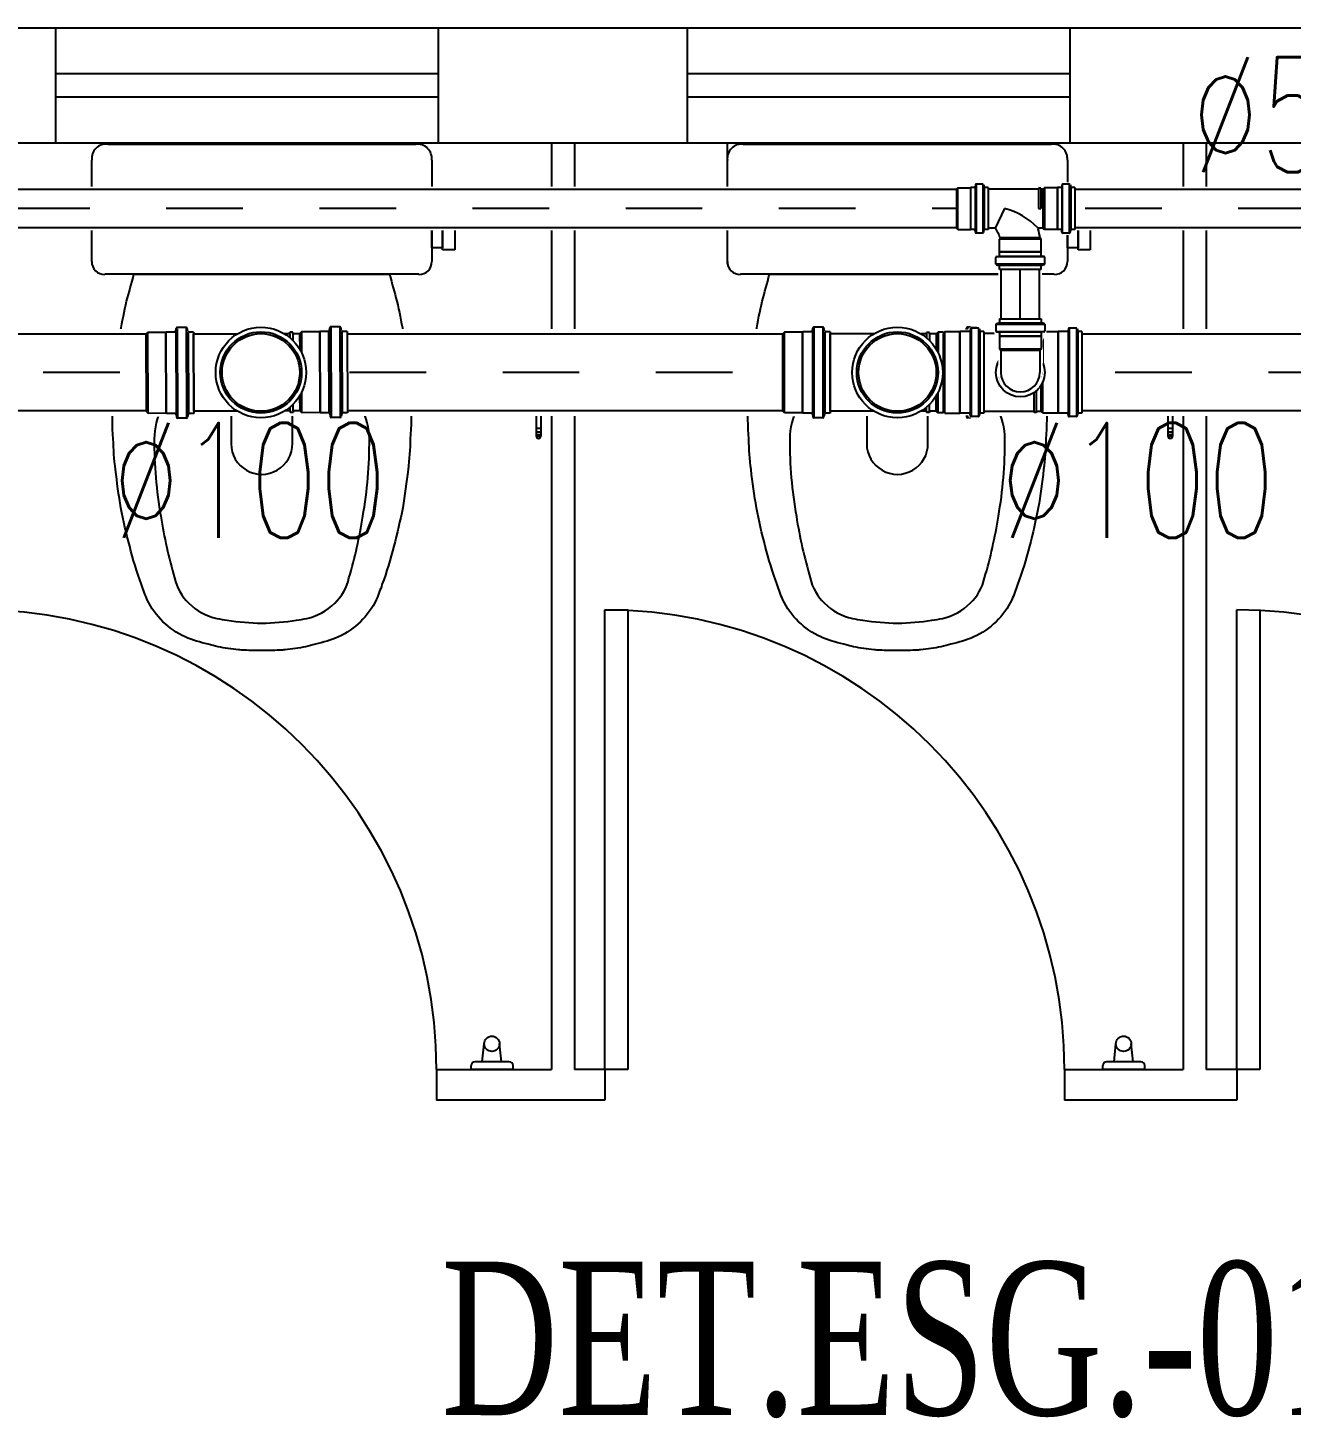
# Model space of a CAD drawing. Header units: inches. Extents: x 542787 to 543192, y 9574025 to 9574373.
# Drawn here: x 543039.857 to 543041.507, y 9574122.889 to 9574124.705 of the extents above; entities that cross this region are included whole.
import ezdxf
from ezdxf.enums import TextEntityAlignment as Align

# ---------------------------------------------------------------- set-up
doc = ezdxf.new("R2010")
doc.units = ezdxf.units.IN
doc.header["$MEASUREMENT"] = 0
doc.linetypes.add('DASHDOT', pattern=[1, 0.5, -0.25, 0, -0.25])
doc.linetypes.add('HIDDEN2', pattern=[4.7625, 3.175, -1.5875])
for name, color, linetype in [('EIXO', 8, 'Continuous'), ('I-ARQ', 8, 'Continuous'), ('I-ESGOTO', 6, 'Continuous'), ('I-NORMO_INST', 4, 'Continuous')]:
    doc.layers.add(name, color=color, linetype=linetype)
doc.styles.add('125', font='ROMANS.SHX', dxfattribs={"width": 0.7, "height": 0.25})
doc.styles.add('25', font='ROMANS.SHX', dxfattribs={"width": 0.7, "height": 0.05})
doc.styles.add('TITULO', font='times.ttf')

# ---------------------------------------------------------------- blocks, each defined once
blk = doc.blocks.new('*U108')
at = {"color": 2}
blk.add_wipeout([(0, 0.0569), (5.9025, 0.0569), (5.9025, -0.0569), (0, -0.0569)], dxfattribs=at)
for p, q in [((0, 0.05), (5.9025, 0.05)), ((0, -0.05), (5.9025, -0.05))]:
    blk.add_line(p, q)
at = {"layer": 'EIXO', "linetype": 'DASHDOT', "ltscale": 0.01}
blk.add_line((0, 0), (5.9025, 0), dxfattribs=at)
blk = doc.blocks.new('*U165')
at = {"color": 2}
blk.add_wipeout([(0, 0.0285), (4.1149, 0.0285), (4.1149, -0.0285), (0, -0.0285)], dxfattribs=at)
for p, q in [((0, 0.025), (4.1149, 0.025)), ((0, -0.025), (4.1149, -0.025))]:
    blk.add_line(p, q)
at = {"layer": 'EIXO', "linetype": 'DASHDOT', "ltscale": 0.01}
blk.add_line((0, 0), (4.1149, 0), dxfattribs=at)
blk = doc.blocks.new('*U166')
at = {"color": 2}
blk.add_wipeout([(0.0285, 0), (0.0285, -0.0837), (-0.0285, -0.0837), (-0.0285, 0)], dxfattribs=at)
for p, q in [((-0.025, 0), (-0.025, -0.0837)), ((0.025, 0), (0.025, -0.0837))]:
    blk.add_line(p, q)
at = {"layer": 'EIXO', "linetype": 'DASHDOT', "ltscale": 0.01}
blk.add_line((0, 0), (0, -0.0837), dxfattribs=at)
blk = doc.blocks.new('A$C125A11A8')
for p, q in [((0.0074, 0.0541), (0.0084, 0.0581)), ((0.0097, 0.0591), (0.0214, 0.0591)), ((0.0097, -0.0577), (0.0097, 0.0577)), ((0.0214, -0.0577), (0.0214, 0.0577)), ((0.023, 0.0543), (0.0227, 0.0578)), ((0.208, 0.0541), (0.2091, 0.0581)), ((0.2104, 0.0591), (0.2221, 0.0591)), ((0.2104, -0.0577), (0.2104, 0.0577)), ((0.2221, -0.0577), (0.2221, 0.0577)), ((0.2237, 0.0543), (0.2234, 0.0578)), ((0, -0.0531), (0, 0.0531)), ((0, 0.0531), (0.0061, 0.0531)), ((0.0244, 0.0531), (0.0357, 0.0531)), ((0.0244, -0.0531), (0.0244, 0.0531)), ((0.0357, -0.0531), (0.0357, 0.0531)), ((0.0357, 0.0531), (0.036, 0.0527)), ((0.036, 0.0527), (0.0597, 0.0527)), ((0.0597, 0.0527), (0.0597, 0.0255)), ((0.0597, 0.0527), (0.0621, 0.0503)), ((0.0621, 0.0503), (0.0709, 0.0503)), ((0.0709, 0.0503), (0.071, 0.0523)), ((0.0709, 0.0503), (0.0709, 0.0415)), ((0.071, 0.0523), (0.075, 0.0523)), ((0.0751, 0.0503), (0.075, 0.0523)), ((0.0751, 0.0503), (0.082, 0.0503)), ((0.0751, 0.0503), (0.0751, 0.0454)), ((0.1438, 0.0503), (0.2007, 0.0503)), ((0.2007, -0.0531), (0.2007, 0.0531)), ((0.2007, 0.0531), (0.2067, 0.0531)), ((0.225, 0.0531), (0.2363, 0.0531)), ((0.2363, 0.0531), (0.2367, 0.0527)), ((0.2367, 0.0527), (0.2603, 0.0527)), ((0.2603, 0.0527), (0.2627, 0.0503)), ((0.2627, 0.0503), (0.2627, -0.0503)), ((0.0597, -0.0527), (0.0597, -0.0255)), ((0, -0.0531), (0.0061, -0.0531)), ((0.0074, -0.0541), (0.0084, -0.0581)), ((0.023, -0.0543), (0.0227, -0.0578)), ((0.0244, -0.0531), (0.0357, -0.0531)), ((0.0357, -0.0531), (0.036, -0.0527)), ((0.036, -0.0527), (0.0597, -0.0527)), ((0.0597, -0.0527), (0.0621, -0.0503)), ((0.0621, -0.0503), (0.0709, -0.0503)), ((0.0709, -0.0503), (0.0709, -0.0415)), ((0.0709, -0.0503), (0.071, -0.0523)), ((0.071, -0.0523), (0.075, -0.0523)), ((0.0751, -0.0503), (0.075, -0.0523)), ((0.0751, -0.0503), (0.0751, -0.0454)), ((0.0751, -0.0503), (0.082, -0.0503)), ((0.1438, -0.0503), (0.2007, -0.0503)), ((0.2007, -0.0531), (0.2067, -0.0531)), ((0.208, -0.0541), (0.2091, -0.0581)), ((0.2237, -0.0543), (0.2234, -0.0578)), ((0.225, -0.0531), (0.2363, -0.0531)), ((0.2363, -0.0531), (0.2367, -0.0527)), ((0.2367, -0.0527), (0.2603, -0.0527)), ((0.2603, -0.0527), (0.2627, -0.0503)), ((0.0097, -0.0591), (0.0214, -0.0591)), ((0.2104, -0.0591), (0.2221, -0.0591))]:
    blk.add_line(p, q)
at = {"color": 8}
for p, q in [((0.0071, -0.0531), (0.0071, 0.0531)), ((0.0231, -0.0531), (0.0231, 0.0531)), ((0.036, -0.0527), (0.036, 0.0527)), ((0.0621, 0.0503), (0.0621, 0.03)), ((0.2007, 0.0503), (0.2007, -0.0503)), ((0.2007, 0.0503), (0.2007, -0.0503)), ((0.2078, -0.0531), (0.2078, 0.0531)), ((0.2238, -0.0531), (0.2238, 0.0531)), ((0.2363, 0.0531), (0.2363, -0.0531)), ((0.2367, 0.0527), (0.2367, -0.0527)), ((0.2603, 0.0527), (0.2603, -0.0527)), ((0.0621, -0.0503), (0.0621, -0.03))]:
    blk.add_line(p, q, dxfattribs=at)
for radius in [0.0591, 0.0507]:
    blk.add_circle((0.1129, 0), radius)
blk.add_circle((0.1129, 0), 0.0531, dxfattribs=at)
for centre, start, end in [((0.0097, 0.0577), 90, 165), ((0.0214, 0.0577), 5, 90), ((0.2104, 0.0577), 90, 165), ((0.2221, 0.0577), 5, 90), ((0.0061, 0.0544), 270, 345), ((0.0244, 0.0544), 185, 270), ((0.2067, 0.0544), 270, 345), ((0.225, 0.0544), 185, 270), ((0.0061, -0.0544), 15, 90), ((0.0244, -0.0544), 90, 175), ((0.2067, -0.0544), 15, 90), ((0.225, -0.0544), 90, 175), ((0.0097, -0.0577), 195, 270), ((0.0214, -0.0577), 270, 355), ((0.2104, -0.0577), 195, 270), ((0.2221, -0.0577), 270, 355)]:
    blk.add_arc(centre, 0.00133, start, end)
blk = doc.blocks.new('te100100')
at = {"color": 2}
blk.add_wipeout([(0.1503, -0.0577), (0.1267, -0.0577), (0.1263, -0.058), (0.116, -0.058), (0.1159, -0.0588), (0.1103, -0.064), (0.0986, -0.064), (0.0931, -0.0598), (0.0926, -0.058), (0.0845, -0.058), (0.0845, -0.0553), (0.0333, -0.0553), (0.0015, -0.0653), (-0.0327, -0.0553), (-0.0329, -0.0573), (-0.0447, -0.0573), (-0.0449, -0.0553), (-0.0479, -0.0553), (-0.0503, -0.0577), (-0.074, -0.0577), (-0.0743, -0.058), (-0.0847, -0.058), (-0.0848, -0.0588), (-0.0904, -0.064), (-0.1021, -0.064), (-0.1075, -0.0598), (-0.108, -0.058), (-0.1118, -0.058), (-0.1118, 0.0568), (-0.108, 0.0568), (-0.1075, 0.0586), (-0.1021, 0.0628), (-0.0904, 0.0628), (-0.0848, 0.0576), (-0.0847, 0.0568), (-0.0743, 0.0568), (-0.074, 0.0565), (-0.0503, 0.0565), (-0.0479, 0.0541), (-0.0449, 0.0541), (-0.0447, 0.0561), (-0.0329, 0.0561), (-0.0327, 0.0541), (0.0001, 0.0633), (0.0333, 0.0541), (0.0845, 0.0541), (0.0845, 0.0568), (0.0926, 0.0568), (0.0931, 0.0586), (0.0986, 0.0628), (0.1103, 0.0628), (0.1159, 0.0576), (0.116, 0.0568), (0.1263, 0.0568), (0.1267, 0.0565), (0.1503, 0.0565), (0.1509, 0.0515), (0.1509, -0.0527)], dxfattribs=at)
blk.add_blockref('A$C125A11A8', (-0.1118, -0.0006), dxfattribs=at)
blk = doc.blocks.new('*U236')
at = {"color": 2}
blk.add_wipeout([(0.1505, -0.057), (0.1269, -0.0571), (0.1266, -0.0575), (0.1162, -0.0575), (0.1162, -0.0583), (0.1105, -0.0635), (0.0989, -0.0636), (0.0934, -0.0594), (0.0929, -0.0576), (0.0848, -0.0576), (0.0848, -0.0549), (0.0335, -0.0551), (0.0018, -0.0653), (-0.0324, -0.0554), (-0.0326, -0.0574), (-0.0445, -0.0575), (-0.0447, -0.0555), (-0.0477, -0.0555), (-0.0501, -0.0579), (-0.0737, -0.058), (-0.0741, -0.0584), (-0.0844, -0.0584), (-0.0845, -0.0592), (-0.0901, -0.0644), (-0.1018, -0.0645), (-0.1073, -0.0603), (-0.1078, -0.0585), (-0.1115, -0.0585), (-0.1121, 0.0563), (-0.1083, 0.0563), (-0.1078, 0.0581), (-0.1024, 0.0623), (-0.0907, 0.0624), (-0.085, 0.0572), (-0.0849, 0.0564), (-0.0746, 0.0564), (-0.0743, 0.0561), (-0.0506, 0.0562), (-0.0482, 0.0538), (-0.0452, 0.0538), (-0.045, 0.0559), (-0.0331, 0.0559), (-0.0329, 0.0539), (-0.0002, 0.0633), (0.033, 0.0542), (0.0843, 0.0544), (0.0843, 0.0572), (0.0924, 0.0572), (0.0928, 0.059), (0.0983, 0.0632), (0.11, 0.0633), (0.1156, 0.0581), (0.1157, 0.0573), (0.1261, 0.0574), (0.1264, 0.057), (0.15, 0.0571), (0.1506, 0.0522), (0.1511, -0.0521)], dxfattribs=at)
at = {"color": 2, "rotation": 0.2591085782658906}
blk.add_blockref('A$C125A11A8', (-0.1118, -0.0011), dxfattribs=at)
blk = doc.blocks.new('A$C01993D97')
for p, q in [((0.0062, 0.0569), (0.0054, 0.054)), ((0.0072, 0.0576), (0.0166, 0.0576)), ((0.0072, -0.0567), (0.0072, 0.0566)), ((0.0166, -0.0567), (0.0166, 0.0566)), ((0.0176, 0.0567), (0.0178, 0.0542)), ((0.1342, 0.0569), (0.1334, 0.054)), ((0.1352, 0.0576), (0.1446, 0.0576)), ((0.1352, -0.0567), (0.1352, 0.0566)), ((0.1446, -0.0567), (0.1446, 0.0566)), ((0.1456, 0.0567), (0.1458, 0.0542)), ((0, -0.0533), (0, 0.0532)), ((0, 0.0532), (0.0044, 0.0532)), ((0.0188, 0.0532), (0.0309, 0.0532)), ((0.0309, -0.0533), (0.0309, 0.0532)), ((0.0309, 0.0532), (0.0312, 0.053)), ((0.0312, 0.053), (0.0509, 0.053)), ((0.0509, 0.053), (0.0509, 0.0119)), ((0.0509, 0.053), (0.0531, 0.0508)), ((0.0531, 0.0508), (0.0593, 0.0508)), ((0.0593, 0.0508), (0.0594, 0.0523)), ((0.0594, 0.0523), (0.0594, 0.0239)), ((0.0594, 0.0523), (0.0624, 0.0523)), ((0.0624, 0.0523), (0.0624, 0.0262)), ((0.0625, 0.0508), (0.0624, 0.0523)), ((0.0625, 0.0508), (0.128, 0.0508)), ((0.128, -0.0533), (0.128, 0.0532)), ((0.128, 0.0532), (0.1324, 0.0532)), ((0.1468, 0.0532), (0.1589, 0.0532)), ((0.1589, 0.0532), (0.1592, 0.053)), ((0.1789, 0.053), (0.1592, 0.053)), ((0.1789, 0.053), (0.1811, 0.0508)), ((0.1811, -0.0508), (0.1811, 0.0508)), ((0.0509, -0.053), (0.0509, -0.0119)), ((0.0594, -0.0523), (0.0594, -0.0239)), ((0.0624, -0.0523), (0.0624, -0.0262)), ((0, -0.0533), (0.0044, -0.0533)), ((0.0062, -0.0569), (0.0054, -0.054)), ((0.0176, -0.0567), (0.0178, -0.0542)), ((0.0188, -0.0533), (0.0309, -0.0533)), ((0.0309, -0.0533), (0.0312, -0.053)), ((0.0312, -0.053), (0.0509, -0.053)), ((0.0509, -0.053), (0.0531, -0.0508)), ((0.0531, -0.0508), (0.0593, -0.0508)), ((0.0593, -0.0508), (0.0594, -0.0523)), ((0.0594, -0.0523), (0.0624, -0.0523)), ((0.0625, -0.0508), (0.0624, -0.0523)), ((0.0625, -0.0508), (0.128, -0.0508)), ((0.128, -0.0533), (0.1324, -0.0533)), ((0.1342, -0.0569), (0.1334, -0.054)), ((0.1456, -0.0567), (0.1458, -0.0542)), ((0.1468, -0.0533), (0.1589, -0.0533)), ((0.1589, -0.0533), (0.1592, -0.053)), ((0.1592, -0.053), (0.1789, -0.053)), ((0.1789, -0.053), (0.1811, -0.0508)), ((0.0072, -0.0577), (0.0166, -0.0577)), ((0.1352, -0.0577), (0.1446, -0.0577))]:
    blk.add_line(p, q)
at = {"color": 8}
for p, q in [((0.0052, -0.0533), (0.0052, 0.0532)), ((0.0179, -0.0533), (0.0179, 0.0532)), ((0.0312, -0.053), (0.0312, 0.053)), ((0.0531, 0.0508), (0.0531, 0.0163)), ((0.0593, 0.0508), (0.0593, 0.0238)), ((0.0625, 0.0508), (0.0625, 0.0263)), ((0.128, -0.0508), (0.128, 0.0508)), ((0.128, -0.0508), (0.128, 0.0508)), ((0.1332, -0.0533), (0.1332, 0.0532)), ((0.1459, -0.0533), (0.1459, 0.0532)), ((0.1589, 0.0532), (0.1589, -0.0533)), ((0.1592, 0.053), (0.1592, -0.053)), ((0.1789, 0.053), (0.1789, -0.053)), ((0.0531, -0.0508), (0.0531, -0.0163)), ((0.0593, -0.0508), (0.0593, -0.0238)), ((0.0625, -0.0508), (0.0625, -0.0263))]:
    blk.add_line(p, q, dxfattribs=at)
for radius in [0.0318, 0.0256]:
    blk.add_circle((0.0804, 0), radius)
blk.add_circle((0.0804, 0), 0.0273, dxfattribs=at)
for centre, start, end in [((0.0072, 0.0566), 90, 165), ((0.0166, 0.0566), 5, 90), ((0.1352, 0.0566), 90, 165), ((0.1446, 0.0566), 5, 90), ((0.0044, 0.0542), 270, 345), ((0.0188, 0.0542), 185, 270), ((0.1324, 0.0542), 270, 345), ((0.1468, 0.0542), 185, 270), ((0.0044, -0.0543), 15, 90), ((0.0188, -0.0543), 90, 175), ((0.1324, -0.0543), 15, 90), ((0.1468, -0.0543), 90, 175), ((0.0072, -0.0567), 195, 270), ((0.0166, -0.0567), 270, 355), ((0.1352, -0.0567), 195, 270), ((0.1446, -0.0567), 270, 355)]:
    blk.add_arc(centre, 0.001, start, end)
blk = doc.blocks.new('te10050')
at = {"color": 2}
blk.add_wipeout([(0.1019, -0.0526), (0.1008, -0.0564), (0.0811, -0.0564), (0.0808, -0.0567), (0.0692, -0.0567), (0.0691, -0.0577), (0.0654, -0.0611), (0.0559, -0.0611), (0.0523, -0.0583), (0.0519, -0.0567), (0.0461, -0.0567), (0.0461, -0.0542), (-0.0142, -0.0542), (-0.0143, -0.0557), (-0.0223, -0.0557), (-0.0224, -0.0542), (-0.025, -0.0542), (-0.0272, -0.0564), (-0.0469, -0.0564), (-0.0472, -0.0567), (-0.0588, -0.0567), (-0.0589, -0.0577), (-0.0626, -0.0611), (-0.0721, -0.0611), (-0.0757, -0.0583), (-0.0761, -0.0567), (-0.0792, -0.0567), (-0.0792, 0.0553), (-0.0761, 0.0553), (-0.0757, 0.0569), (-0.0721, 0.0597), (-0.0626, 0.0597), (-0.0589, 0.0563), (-0.0588, 0.0553), (-0.0453, 0.0553), (-0.0453, 0.0551), (-0.0272, 0.0551), (-0.025, 0.0529), (-0.0224, 0.0529), (-0.0223, 0.0544), (-0.0143, 0.0544), (-0.0142, 0.0529), (0.0461, 0.0529), (0.0461, 0.0553), (0.0519, 0.0553), (0.0523, 0.0569), (0.0559, 0.0597), (0.0654, 0.0597), (0.0691, 0.0563), (0.0692, 0.0553), (0.0827, 0.0553), (0.0827, 0.055), (0.1008, 0.055), (0.1019, 0.0513)], dxfattribs=at)
blk.add_blockref('A$C01993D97', (-0.0792, -0.0007), dxfattribs=at)
blk = doc.blocks.new('*U205')
at = {"color": 1, "style": '25'}
for tag, flags, p in [('MARCA', 1, (0, -0.1877)), ('QUANT.', 3, (0, -0.2718))]:
    blk.add_attdef(tag, text='', height=0.05, dxfattribs=dict(at, flags=flags)).set_placement(p, align=Align.CENTER)
at = {"color": 2}
blk.add_wipeout([(0.0287, -0.0245), (0.0294, -0.0413), (0.034, -0.0514), (0.034, -0.0656), (0.0294, -0.0656), (0.0294, -0.07), (0, -0.07), (-0.0294, -0.07), (-0.0294, -0.0661), (-0.034, -0.0661), (-0.034, -0.0519), (-0.0292, -0.0417), (-0.0297, -0.0182), (-0.0292, -0.0088), (-0.0277, 0.01), (-0.0239, 0.0196), (-0.0192, 0.0234), (-0.0124, 0.0273), (-0.006, 0.0297), (0.0054, 0.0291), (0.0148, 0.0264), (0.0211, 0.0214), (0.0258, 0.0129), (0.0287, 0.0036), (0.0287, -0.0055)], dxfattribs=at)
for p, q in [((0.0254, -0.0285), (0.0254, 0)), ((-0.0254, -0.0285), (-0.0254, 0)), ((-0.0272, -0.0303), (-0.0254, -0.0285)), ((-0.0272, -0.0471), (-0.0272, -0.0303)), ((-0.0272, -0.0303), (0.0272, -0.0303)), ((0.0272, -0.0303), (0.0254, -0.0285)), ((0.0272, -0.0471), (0.0272, -0.0303)), ((-0.0318, -0.0629), (-0.0318, -0.0542)), ((-0.0309, -0.0532), (-0.0283, -0.0529)), ((0.0308, -0.0534), (-0.0308, -0.0534)), ((-0.0274, -0.0473), (-0.0272, -0.0471)), ((-0.0274, -0.0519), (-0.0274, -0.0473)), ((-0.0272, -0.0471), (0.0272, -0.0471)), ((0.0274, -0.0473), (0.0272, -0.0471)), ((0.0274, -0.0519), (0.0274, -0.0473)), ((0.0309, -0.0532), (0.0283, -0.0529)), ((0.0318, -0.0629), (0.0318, -0.0542)), ((-0.0311, -0.0639), (-0.0281, -0.0647)), ((0.0308, -0.0629), (-0.0308, -0.0629)), ((-0.0274, -0.07), (-0.0274, -0.0656)), ((0.0274, -0.07), (-0.0274, -0.07)), ((0.0274, -0.07), (0.0274, -0.0656)), ((0.0311, -0.0639), (0.0281, -0.0647))]:
    blk.add_line(p, q)
at = {"color": 8}
for p, q in [((-0.0254, -0.0285), (0.0254, -0.0285)), ((-0.0274, -0.0473), (0.0274, -0.0473)), ((0.0274, -0.0529), (-0.0274, -0.0529)), ((0.0274, -0.0649), (-0.0274, -0.0649))]:
    blk.add_line(p, q, dxfattribs=at)
for centre, radius, start, end in [((0, 0), 0.0254, 0, 180), ((-0.0308, -0.0542), 0.001, 95, 180), ((-0.0283, -0.0519), 0.001, 275, 0), ((0.0283, -0.0519), 0.001, 180, 265), ((0.0308, -0.0542), 0.001, 0, 85), ((-0.0308, -0.0629), 0.001, 180, 255), ((-0.0283, -0.0656), 0.001, 0, 75), ((0.0283, -0.0656), 0.001, 105, 180), ((0.0308, -0.0629), 0.001, 285, 0)]:
    blk.add_arc(centre, radius, start, end)
at = {"color": 1, "style": '25', "flags": 1}
blk.add_attdef('DESCRICAO', text='', height=0.05, dxfattribs=at).set_placement((0, -0.1085), align=Align.CENTER)
blk = doc.blocks.new('A$C17546350')
for p, q in [((0.04, 0.0733), (0.043, 0.0741)), ((0.0438, 0.0794), (0.0985, 0.0794)), ((0.0438, 0.0794), (0.0438, 0.075)), ((0.0985, 0.0794), (0.0985, 0.075)), ((0.1022, 0.0733), (0.0992, 0.0741)), ((0.0393, 0.0723), (0.0393, 0.0636)), ((0.0402, 0.0626), (0.0428, 0.0623)), ((0.0403, 0.0723), (0.1019, 0.0723)), ((0.0403, 0.0628), (0.1019, 0.0628)), ((0.0438, 0.0613), (0.0438, 0.0567)), ((0.0438, 0.0567), (0.0985, 0.0567)), ((0.0438, 0.0567), (0.044, 0.0565)), ((0.044, 0.0565), (0.044, 0.0397)), ((0.0985, 0.0567), (0.0983, 0.0565)), ((0.0983, 0.0565), (0.0983, 0.0397)), ((0.0985, 0.0613), (0.0985, 0.0567)), ((0.102, 0.0626), (0.0994, 0.0623)), ((0.1029, 0.0723), (0.1029, 0.0636)), ((0.044, 0.0397), (0.0983, 0.0397)), ((0.044, 0.0397), (0.0453, 0.0383)), ((0.0983, 0.0397), (0.0973, 0.0387)), ((0, 0.0273), (0.0044, 0.0273)), ((0, -0.0274), (0, 0.0273)), ((0.0061, 0.0311), (0.0053, 0.0281)), ((0.0071, 0.0318), (0.0158, 0.0318)), ((0.0071, -0.0308), (0.0071, 0.0308)), ((0.0166, -0.0308), (0.0166, 0.0308)), ((0.0168, 0.0309), (0.0171, 0.0283)), ((0.0181, 0.0273), (0.0227, 0.0273)), ((0.0227, 0.0273), (0.0229, 0.0272)), ((0.0227, -0.0274), (0.0227, 0.0273)), ((0.0229, 0.0272), (0.0397, 0.0272)), ((0.0397, 0.0272), (0.0415, 0.0253)), ((0.0397, -0.0271), (0.0397, 0.0272)), ((0.0415, 0.0253), (0.047, 0.0253)), ((0.0917, 0), (0.1038, 0.0253)), ((0.1038, 0.0253), (0.113, 0.0253)), ((0.113, -0.0274), (0.113, 0.0273)), ((0.113, 0.0273), (0.1174, 0.0273)), ((0.1191, 0.0311), (0.1183, 0.0281)), ((0.1201, 0.0318), (0.1288, 0.0318)), ((0.1201, -0.0308), (0.1201, 0.0308)), ((0.1288, -0.0308), (0.1288, 0.0308)), ((0.1298, 0.0309), (0.1301, 0.0283)), ((0.1311, 0.0273), (0.1357, 0.0273)), ((0.1357, 0.0273), (0.136, 0.0271)), ((0.1527, 0.0271), (0.136, 0.0271)), ((0.1527, 0.0271), (0.1545, 0.0253)), ((0.1545, -0.0254), (0.1545, 0.0253)), ((0.0443, -0.0268), (0.0443, 0)), ((0.0472, 0), (0.0443, 0)), ((0.0472, -0.0268), (0.0472, 0)), ((0, -0.0274), (0.0044, -0.0274)), ((0.0061, -0.0311), (0.0053, -0.0281)), ((0.0071, -0.0318), (0.0158, -0.0318)), ((0.0168, -0.0309), (0.0171, -0.0283)), ((0.0181, -0.0274), (0.0227, -0.0274)), ((0.0227, -0.0274), (0.0229, -0.0271)), ((0.0229, -0.0271), (0.0397, -0.0271)), ((0.0397, -0.0271), (0.0415, -0.0254)), ((0.0415, -0.0254), (0.0441, -0.0254)), ((0.0441, -0.0254), (0.0443, -0.0268)), ((0.0443, -0.0268), (0.0472, -0.0268)), ((0.0473, -0.0254), (0.0472, -0.0268)), ((0.0473, -0.0254), (0.113, -0.0254)), ((0.113, -0.0274), (0.1174, -0.0274)), ((0.1191, -0.0311), (0.1183, -0.0281)), ((0.1201, -0.0318), (0.1288, -0.0318)), ((0.1298, -0.0309), (0.1301, -0.0283)), ((0.1311, -0.0274), (0.1357, -0.0274)), ((0.1357, -0.0274), (0.136, -0.0271)), ((0.1527, -0.0271), (0.136, -0.0271)), ((0.1527, -0.0271), (0.1545, -0.0254))]:
    blk.add_line(p, q)
at = {"color": 8}
for p, q in [((0.0438, 0.0743), (0.0985, 0.0743)), ((0.0438, 0.0623), (0.0985, 0.0623)), ((0.044, 0.0565), (0.0983, 0.0565)), ((0.0458, 0.0379), (0.0976, 0.0379)), ((0.0051, -0.0274), (0.0051, 0.0273)), ((0.0171, -0.0274), (0.0171, 0.0273)), ((0.0229, -0.0271), (0.0229, 0.0272)), ((0.0415, -0.0254), (0.0415, 0.0253)), ((0.113, -0.0254), (0.113, 0.0253)), ((0.1181, -0.0274), (0.1181, 0.0273)), ((0.1301, -0.0274), (0.1301, 0.0273)), ((0.1357, 0.0273), (0.1357, -0.0274)), ((0.136, -0.0271), (0.136, 0.0271)), ((0.1527, 0.0271), (0.1527, -0.0271)), ((0.0441, -0.0254), (0.0441, 0)), ((0.0441, 0), (0.0443, 0)), ((0.0472, 0), (0.0473, 0)), ((0.0473, -0.0254), (0.0473, 0))]:
    blk.add_line(p, q, dxfattribs=at)
for centre, radius, start, end in [((0.0403, 0.0723), 0.001, 105, 180), ((0.0428, 0.075), 0.001, 285, 0), ((0.0995, 0.075), 0.001, 180, 255), ((0.1019, 0.0723), 0.001, 0, 75), ((0.0403, 0.0636), 0.001, 180, 265), ((0.0428, 0.0613), 0.001, 0, 85), ((0.0995, 0.0613), 0.001, 95, 180), ((0.1019, 0.0636), 0.001, 275, 0), ((0.152, 0.057), 0.1084, 189.9198, 196.2777), ((0.152, 0.057), 0.0577, 198.4794, 213.2986), ((0.0044, 0.0283), 0.001, 270, 345), ((0.0071, 0.0308), 0.001, 90, 165), ((0.0158, 0.0308), 0.001, 5, 90), ((0.0181, 0.0283), 0.001, 185, 270), ((0.047, 0.0264), 0.001, 270, 16.2777), ((0.114, 0.0888), 0.0916, 224.1792, 255.8838), ((0.1174, 0.0283), 0.001, 270, 345), ((0.1201, 0.0308), 0.001, 90, 165), ((0.1288, 0.0308), 0.001, 5, 90), ((0.1311, 0.0283), 0.001, 185, 270), ((0.0044, -0.0284), 0.001, 15, 90), ((0.0071, -0.0308), 0.001, 195, 270), ((0.0158, -0.0308), 0.001, 270, 355), ((0.0181, -0.0284), 0.001, 90, 175), ((0.1174, -0.0284), 0.001, 15, 90), ((0.1201, -0.0308), 0.001, 195, 270), ((0.1288, -0.0308), 0.001, 270, 355), ((0.1311, -0.0284), 0.001, 90, 175)]:
    blk.add_arc(centre, radius, start, end)
blk = doc.blocks.new('*U138')
at = {"color": 2}
blk.add_wipeout([(0.0298, -0.0827), (0.0265, -0.0834), (-0.0264, -0.0834), (-0.0297, -0.0827), (-0.0297, -0.066), (-0.03, -0.0657), (-0.03, -0.0615), (-0.0311, -0.0614), (-0.0344, -0.0577), (-0.0344, -0.049), (-0.0317, -0.0454), (-0.03, -0.045), (-0.03, -0.0392), (-0.028, -0.0392), (-0.028, 0.0213), (-0.0295, 0.0215), (-0.0295, 0.0293), (-0.0289, 0.0293), (-0.0298, 0.0303), (-0.0298, 0.0471), (-0.03, 0.0473), (-0.03, 0.0515), (-0.0311, 0.0516), (-0.0344, 0.0553), (-0.0344, 0.064), (-0.0317, 0.0676), (-0.03, 0.068), (-0.03, 0.0711), (0.03, 0.0711), (0.03, 0.068), (0.0318, 0.0676), (0.0345, 0.064), (0.0345, 0.0553), (0.0311, 0.0516), (0.03, 0.0515), (0.03, 0.0455), (0.0298, 0.0455), (0.0298, 0.0303), (0.028, 0.0285), (0.028, 0.0263), (0.0371, 0.0283), (0.0386, 0.0298), (0.0554, 0.0298), (0.0556, 0.03), (0.0598, 0.03), (0.0599, 0.0311), (0.0636, 0.0345), (0.0723, 0.0345), (0.0759, 0.0318), (0.0763, 0.03), (0.0794, 0.03), (0.0794, -0.03), (0.0763, -0.03), (0.0759, -0.0317), (0.0723, -0.0344), (0.0636, -0.0344), (0.0599, -0.0311), (0.0598, -0.03), (0.0538, -0.03), (0.0538, -0.0298), (0.0386, -0.0298), (0.038, -0.0293), (0.028, -0.0342), (0.028, -0.0392), (0.03, -0.0392), (0.03, -0.045), (0.0318, -0.0454), (0.0345, -0.049), (0.0345, -0.0577), (0.0311, -0.0614), (0.03, -0.0615), (0.03, -0.0657), (0.0298, -0.066)], dxfattribs=at)
at = {"color": 2, "rotation": 270}
blk.add_blockref('A$C17546350', (0, 0.0711), dxfattribs=at)

msp = doc.modelspace()

# ---------------------------------------------------------------- linework, layer by layer
at = {"layer": 'I-ARQ'}
for p, q in [((543038.971, 9574124.7045), (543044.916, 9574124.7045)), ((543038.971, 9574124.7045), (543044.916, 9574124.7045)), ((543038.971, 9574124.5545), (543043.871, 9574124.5545)), ((543038.971, 9574124.5545), (543043.871, 9574124.5545)), ((543039.9616, 9574124.5527), (543040.364, 9574124.5527)), ((543040.541, 9574124.5545), (543040.541, 9574123.3445)), ((543040.571, 9574124.5545), (543040.571, 9574123.3445)), ((543040.771, 9574124.3966), (543040.771, 9574124.5545)), ((543040.7916, 9574124.5527), (543041.194, 9574124.5527)), ((543041.366, 9574124.5545), (543041.366, 9574123.3445)), ((543041.396, 9574124.5545), (543041.396, 9574123.3445)), ((543039.9408, 9574124.3994), (543039.9408, 9574124.5318)), ((543040.3848, 9574124.5318), (543040.3848, 9574124.3994)), ((543040.7708, 9574124.3994), (543040.7708, 9574124.5318)), ((543041.2148, 9574124.5318), (543041.2148, 9574124.3994)), ((543040.3678, 9574124.3827), (543039.9578, 9574124.3827)), ((543041.1978, 9574124.3827), (543040.7878, 9574124.3827)), ((543040.5212, 9574124.2922), (543040.5212, 9574124.2661)), ((543040.5272, 9574124.2884), (543040.5212, 9574124.2884)), ((543040.5272, 9574124.2863), (543040.5212, 9574124.2863)), ((543040.5272, 9574124.2822), (543040.5212, 9574124.2822)), ((543040.5272, 9574124.2922), (543040.5272, 9574124.2661)), ((543041.3462, 9574124.2922), (543041.3462, 9574124.2661)), ((543041.3522, 9574124.2884), (543041.3462, 9574124.2884)), ((543041.3522, 9574124.2863), (543041.3462, 9574124.2863)), ((543041.3522, 9574124.2822), (543041.3462, 9574124.2822)), ((543041.3522, 9574124.2922), (543041.3522, 9574124.2661)), ((543040.506, 9574124.2416), (543040.506, 9574124.2674)), ((543040.5095, 9574124.2416), (543040.5095, 9574124.2674)), ((543040.5095, 9574124.2661), (543040.5389, 9574124.2661)), ((543040.5389, 9574124.2395), (543040.5389, 9574124.2695)), ((543041.331, 9574124.2416), (543041.331, 9574124.2674)), ((543041.3345, 9574124.2416), (543041.3345, 9574124.2674)), ((543041.3345, 9574124.2661), (543041.3639, 9574124.2661)), ((543041.3639, 9574124.2395), (543041.3639, 9574124.2695)), ((543040.5095, 9574124.2429), (543040.5389, 9574124.2429)), ((543040.5212, 9574124.2429), (543040.5212, 9574124.1715)), ((543040.5272, 9574124.2429), (543040.5272, 9574124.1715)), ((543041.3345, 9574124.2429), (543041.3639, 9574124.2429)), ((543041.3462, 9574124.2429), (543041.3462, 9574124.1715)), ((543041.3522, 9574124.2429), (543041.3522, 9574124.1715)), ((543040.5272, 9574124.1815), (543040.5212, 9574124.1815)), ((543040.5272, 9574124.1765), (543040.5212, 9574124.1765)), ((543040.5272, 9574124.1732), (543040.5212, 9574124.1732)), ((543040.5271, 9574124.1707), (543040.5214, 9574124.1707)), ((543041.3522, 9574124.1815), (543041.3462, 9574124.1815)), ((543041.3522, 9574124.1765), (543041.3462, 9574124.1765)), ((543041.3522, 9574124.1732), (543041.3462, 9574124.1732)), ((543041.3521, 9574124.1707), (543041.3464, 9574124.1707)), ((543040.611, 9574123.3445), (543040.611, 9574123.9445)), ((543040.611, 9574123.9445), (543040.641, 9574123.9445)), ((543040.641, 9574123.9445), (543040.641, 9574123.3445)), ((543041.436, 9574123.3445), (543041.436, 9574123.9445)), ((543041.466, 9574123.9445), (543041.466, 9574123.3445)), ((543040.4508, 9574123.3545), (543040.4533, 9574123.378)), ((543040.4759, 9574123.3545), (543040.4733, 9574123.378)), ((543041.2758, 9574123.3545), (543041.2783, 9574123.378)), ((543041.3009, 9574123.3545), (543041.2983, 9574123.378)), ((543040.4859, 9574123.3545), (543040.4411, 9574123.3545)), ((543041.3109, 9574123.3545), (543041.2661, 9574123.3545)), ((543040.391, 9574123.3445), (543040.541, 9574123.3445)), ((543040.391, 9574123.3445), (543040.391, 9574123.3045)), ((543040.4361, 9574123.3445), (543040.4361, 9574123.3495)), ((543040.4909, 9574123.3445), (543040.4361, 9574123.3445)), ((543040.4909, 9574123.3445), (543040.4909, 9574123.3495)), ((543040.611, 9574123.3445), (543040.571, 9574123.3445)), ((543040.611, 9574123.3445), (543040.611, 9574123.3045)), ((543040.641, 9574123.3445), (543040.611, 9574123.3445)), ((543041.211, 9574123.3445), (543041.366, 9574123.3445)), ((543041.211, 9574123.3445), (543041.211, 9574123.3045)), ((543041.2611, 9574123.3445), (543041.2611, 9574123.3495)), ((543041.3159, 9574123.3445), (543041.2611, 9574123.3445)), ((543041.3159, 9574123.3445), (543041.3159, 9574123.3495)), ((543041.436, 9574123.3445), (543041.396, 9574123.3445)), ((543041.436, 9574123.3445), (543041.436, 9574123.3045)), ((543041.466, 9574123.3445), (543041.436, 9574123.3445)), ((543040.611, 9574123.3045), (543040.391, 9574123.3045)), ((543041.371, 9574123.3045), (543041.211, 9574123.3045)), ((543041.436, 9574123.3045), (543041.216, 9574123.3045))]:
    msp.add_line(p, q, dxfattribs=at)
at = {"layer": 'I-ARQ', "linetype": 'HIDDEN2'}
for p, q in [((543039.8935, 9574124.7045), (543039.8935, 9574124.5545)), ((543039.8935, 9574124.7045), (543039.8935, 9574124.5545)), ((543040.3935, 9574124.5545), (543040.3935, 9574124.7045)), ((543040.3935, 9574124.5545), (543040.3935, 9574124.7045)), ((543040.7185, 9574124.7045), (543040.7185, 9574124.5545)), ((543040.7185, 9574124.7045), (543040.7185, 9574124.5545)), ((543041.2185, 9574124.5545), (543041.2185, 9574124.7045)), ((543041.2185, 9574124.5545), (543041.2185, 9574124.7045)), ((543040.3935, 9574124.6445), (543039.8935, 9574124.6445)), ((543040.3935, 9574124.6445), (543039.8935, 9574124.6445)), ((543041.2185, 9574124.6445), (543040.7185, 9574124.6445)), ((543041.2185, 9574124.6445), (543040.7185, 9574124.6445)), ((543039.8935, 9574124.6145), (543040.3935, 9574124.6145)), ((543039.8935, 9574124.6145), (543040.3935, 9574124.6145)), ((543040.7185, 9574124.6145), (543041.2185, 9574124.6145)), ((543040.7185, 9574124.6145), (543041.2185, 9574124.6145))]:
    msp.add_line(p, q, dxfattribs=at)
at = {"layer": 'I-ARQ', "linetype": 'ByBlock'}
for p, q in [((543040.4148, 9574124.4507), (543040.3988, 9574124.4507)), ((543040.3988, 9574124.4147), (543040.3988, 9574124.4507)), ((543040.4148, 9574124.4507), (543040.4148, 9574124.4147)), ((543041.2448, 9574124.4507), (543041.2288, 9574124.4507)), ((543041.2288, 9574124.4147), (543041.2288, 9574124.4507)), ((543041.2448, 9574124.4507), (543041.2448, 9574124.4147)), ((543040.4148, 9574124.4147), (543040.3988, 9574124.4147)), ((543041.2448, 9574124.4147), (543041.2288, 9574124.4147))]:
    msp.add_line(p, q, dxfattribs=at)
for points in [[(543039.9408, 9574124.4767), (543039.9408, 9574124.4587), (543039.9379, 9574124.4587, -0.197763), (543039.9378, 9574124.4588, -0.161404), (543039.9348, 9574124.4677, -0.158802), (543039.9378, 9574124.4765, -0.197763), (543039.9379, 9574124.4767)], [(543040.3877, 9574124.4767, -0.197763), (543040.3879, 9574124.4765, -0.15883), (543040.3908, 9574124.4677, -0.161377), (543040.3879, 9574124.4588, -0.197763), (543040.3877, 9574124.4587), (543040.3848, 9574124.4587), (543040.3848, 9574124.4767)], [(543040.7708, 9574124.4767), (543040.7708, 9574124.4587), (543040.7679, 9574124.4587, -0.197763), (543040.7678, 9574124.4588, -0.161404), (543040.7648, 9574124.4677, -0.158802), (543040.7678, 9574124.4765, -0.197763), (543040.7679, 9574124.4767)], [(543041.2177, 9574124.4767, -0.197763), (543041.2179, 9574124.4765, -0.15883), (543041.2208, 9574124.4677, -0.161377), (543041.2179, 9574124.4588, -0.197763), (543041.2177, 9574124.4587), (543041.2148, 9574124.4587), (543041.2148, 9574124.4767)]]:
    msp.add_lwpolyline(points, format="xyb", close=True, dxfattribs=at)
for points in [[(543040.3988, 9574124.4482), (543040.3988, 9574124.4172), (543040.3848, 9574124.4172), (543040.3848, 9574124.4482)], [(543041.2288, 9574124.4482), (543041.2288, 9574124.4172), (543041.2148, 9574124.4172), (543041.2148, 9574124.4482)]]:
    msp.add_lwpolyline(points, close=True, dxfattribs=at)
at = {"layer": 'I-ARQ'}
for points in [[(543040.3298, 9574124.3827, 0.003882), (543040.3393, 9574124.3477, -0.024258), (543040.3533, 9574124.2677, -0.02486), (543040.3573, 9574124.2177, -0.033324), (543040.3568, 9574124.1677, -0.02486), (543040.3538, 9574124.1277, -0.012268), (543040.3468, 9574124.0777, -0.015806), (543040.3353, 9574124.0277, -0.026699), (543040.3198, 9574123.9777, -0.021919), (543040.3123, 9574123.9577, -0.174675), (543040.2628, 9574123.9092, -0.045452), (543040.2328, 9574123.8997, -0.022856), (543040.22, 9574123.8965, -0.041289), (543040.1932, 9574123.8925, -0.039166), (543040.1875, 9574123.892, -0.012899), (543040.1857, 9574123.8921, -0.04333), (543040.1628, 9574123.8917, -0.04333), (543040.14, 9574123.8921, -0.052091), (543040.1324, 9574123.8925, -0.041289), (543040.1057, 9574123.8965, -0.022856), (543040.0928, 9574123.8997, -0.045452), (543040.0628, 9574123.9092, -0.174675), (543040.0133, 9574123.9577, -0.021919), (543040.0058, 9574123.9777, -0.026699), (543039.9903, 9574124.0277, -0.015806), (543039.9788, 9574124.0777, -0.012268), (543039.9718, 9574124.1277, -0.02486), (543039.9688, 9574124.1677, -0.033324), (543039.9683, 9574124.2177, -0.02486), (543039.9723, 9574124.2677, -0.024258), (543039.9863, 9574124.3477, 0.003882), (543039.9958, 9574124.3827)], [(543041.1598, 9574124.3827, 0.003882), (543041.1693, 9574124.3477, -0.024258), (543041.1833, 9574124.2677, -0.02486), (543041.1873, 9574124.2177, -0.033324), (543041.1868, 9574124.1677, -0.02486), (543041.1838, 9574124.1277, -0.012268), (543041.1768, 9574124.0777, -0.015806), (543041.1653, 9574124.0277, -0.026699), (543041.1498, 9574123.9777, -0.021919), (543041.1423, 9574123.9577, -0.174675), (543041.0928, 9574123.9092, -0.045452), (543041.0628, 9574123.8997, -0.022856), (543041.05, 9574123.8965, -0.041289), (543041.0232, 9574123.8925, -0.039166), (543041.0175, 9574123.892, -0.012899), (543041.0157, 9574123.8921, -0.04333), (543040.9928, 9574123.8917, -0.04333), (543040.97, 9574123.8921, -0.052091), (543040.9624, 9574123.8925, -0.041289), (543040.9357, 9574123.8965, -0.022856), (543040.9228, 9574123.8997, -0.045452), (543040.8928, 9574123.9092, -0.174675), (543040.8433, 9574123.9577, -0.021919), (543040.8358, 9574123.9777, -0.026699), (543040.8203, 9574124.0277, -0.015806), (543040.8088, 9574124.0777, -0.012268), (543040.8018, 9574124.1277, -0.02486), (543040.7988, 9574124.1677, -0.033324), (543040.7983, 9574124.2177, -0.02486), (543040.8023, 9574124.2677, -0.024258), (543040.8163, 9574124.3477, 0.003882), (543040.8258, 9574124.3827)], [(543040.0593, 9574124.24, 0.234638), (543040.0223, 9574124.1677, 0.044666), (543040.0309, 9574124.0667, 0.031515), (543040.049, 9574123.9862, 0.151063), (543040.0676, 9574123.9534, 0.148094), (543040.1041, 9574123.9334, 0.031073), (543040.1177, 9574123.9312, 0.035055), (543040.1628, 9574123.9271, 0.035055), (543040.208, 9574123.9312, 0.031073), (543040.2216, 9574123.9334, 0.148094), (543040.258, 9574123.9534, 0.151063), (543040.2767, 9574123.9862, 0.031515), (543040.2948, 9574124.0667, 0.044666), (543040.3033, 9574124.1677, 0.234638), (543040.2664, 9574124.24, 0.129345), (543040.2237, 9574124.2571, 0.041331), (543040.1628, 9574124.2617, 0.041331), (543040.102, 9574124.2571, 0.129345)], [(543040.8893, 9574124.24, 0.234638), (543040.8523, 9574124.1677, 0.044666), (543040.8609, 9574124.0667, 0.031515), (543040.879, 9574123.9862, 0.151063), (543040.8976, 9574123.9534, 0.148094), (543040.9341, 9574123.9334, 0.031073), (543040.9477, 9574123.9312, 0.035055), (543040.9928, 9574123.9271, 0.035055), (543041.038, 9574123.9312, 0.031073), (543041.0516, 9574123.9334, 0.148094), (543041.088, 9574123.9534, 0.151063), (543041.1067, 9574123.9862, 0.031515), (543041.1248, 9574124.0667, 0.044666), (543041.1333, 9574124.1677, 0.234638), (543041.0964, 9574124.24, 0.129345), (543041.0537, 9574124.2571, 0.041331), (543040.9928, 9574124.2617, 0.041331), (543040.932, 9574124.2571, 0.129345)]]:
    msp.add_lwpolyline(points, format="xyb", close=True, dxfattribs=at)
at = {"layer": 'I-ARQ', "linetype": 'ByBlock'}
for points in [[(543040.1228, 9574124.2267), (543040.1228, 9574124.1615, 1.002091), (543040.2028, 9574124.1617), (543040.2028, 9574124.2267, 0.054282), (543040.1628, 9574124.231, 0.054282), (543040.1228, 9574124.2267, -1.56536)], [(543040.9528, 9574124.2267), (543040.9528, 9574124.1615, 1.002091), (543041.0328, 9574124.1617), (543041.0328, 9574124.2267, 0.054282), (543040.9928, 9574124.231, 0.054282), (543040.9528, 9574124.2267, -1.56536)]]:
    msp.add_lwpolyline(points, format="xyb", dxfattribs=at)
at = {"layer": 'I-ARQ'}
for centre, radius in [((543040.5242, 9574124.2922), 0.003), ((543041.3492, 9574124.2922), 0.003), ((543040.4633, 9574123.378), 0.01), ((543041.2883, 9574123.378), 0.01)]:
    msp.add_circle(centre, radius, dxfattribs=at)
for centre, radius, start, end in [((543039.9597, 9574124.5337), 0.019, 84.255, 185.745), ((543040.3659, 9574124.5337), 0.019, 354.255, 95.745), ((543040.7897, 9574124.5337), 0.019, 84.255, 185.745), ((543041.1959, 9574124.5337), 0.019, 354.255, 95.745), ((543039.9572, 9574124.399), 0.0164, 178.7026, 272.174), ((543040.3685, 9574124.399), 0.0164, 267.826, 1.2974), ((543040.7872, 9574124.399), 0.0164, 178.7026, 272.174), ((543041.1985, 9574124.399), 0.0164, 267.826, 1.2974), ((543040.5078, 9574124.267), 0.00182, 13.2763, 166.7237), ((543040.54, 9574124.2698), 0.00108, 342.7498, 197.2502), ((543041.3328, 9574124.267), 0.00182, 13.2763, 166.7237), ((543041.365, 9574124.2698), 0.00108, 342.7498, 197.2502), ((543040.5078, 9574124.242), 0.00182, 193.2763, 346.7237), ((543041.3328, 9574124.242), 0.00182, 193.2763, 346.7237), ((543040.54, 9574124.2392), 0.00108, 162.7498, 17.2502), ((543041.365, 9574124.2392), 0.00108, 162.7498, 17.2502), ((543040.5242, 9574124.1715), 0.003, 180, 0), ((543041.3492, 9574124.1715), 0.003, 180, 0), ((543039.791, 9574123.3445), 0.6, 0, 90), ((543040.611, 9574123.3445), 0.6, 0, 90), ((543041.436, 9574123.3445), 0.6, 0, 90), ((543040.4411, 9574123.3495), 0.005, 90, 180), ((543040.4859, 9574123.3495), 0.005, 0, 90), ((543041.2661, 9574123.3495), 0.005, 90, 180), ((543041.3109, 9574123.3495), 0.005, 0, 90)]:
    msp.add_arc(centre, radius, start, end, dxfattribs=at)

# ---------------------------------------------------------------- texts
at = {"layer": 'I-NORMO_INST', "style": '125', "width": 0.7}
msp.add_text('%%C50', height=0.15, dxfattribs=at).set_placement((543041.3763, 9574124.516))
at = {"layer": 'I-NORMO_INST', "style": 'TITULO', "width": 0.7}
msp.add_text('DET.ESG.-01', height=0.2, dxfattribs=at).set_placement((543040.9963, 9574122.9935), align=Align.MIDDLE_CENTER)

# ---------------------------------------------------------------- next in the draw order: block references
at = {"layer": 'I-ESGOTO', "rotation": 180}
for name, p in [('*U165', (543043.1381, 9574124.4684)), ('*U166', (543041.1534, 9574124.3224))]:
    msp.add_blockref(name, p, dxfattribs=at)
at = {"layer": 'I-ESGOTO', "color": 2, "rotation": 180}
msp.add_blockref('*U108', (543043.3774, 9574124.2545), dxfattribs=at)

# ---------------------------------------------------------------- next in the draw order: block references
at = {"layer": 'I-ESGOTO', "rotation": 270}
msp.add_blockref('*U138', (543041.1534, 9574124.4684), dxfattribs=at)
at = {"layer": 'I-ESGOTO', "color": 2, "rotation": 180}
for name, p in [('*U236', (543040.1628, 9574124.2539)), ('te100100', (543040.994, 9574124.2539))]:
    msp.add_blockref(name, p, dxfattribs=at)

# ---------------------------------------------------------------- next in the draw order: block references
at = {"layer": 'I-ESGOTO', "rotation": 180}
msp.add_blockref('te10050', (543041.1546, 9574124.2538), dxfattribs=at)

# ---------------------------------------------------------------- next in the draw order: texts
at = {"layer": 'I-NORMO_INST', "style": '125', "width": 0.7}
msp.add_text('%%C100', height=0.15, dxfattribs=at).set_placement((543039.9668, 9574124.0386))

# ---------------------------------------------------------------- next in the draw order: block references
at = {"layer": 'I-ESGOTO', "rotation": 180}
msp.add_blockref('*U205', (543041.1534, 9574124.2545), dxfattribs=at)

# ---------------------------------------------------------------- next in the draw order: texts
at = {"layer": 'I-NORMO_INST', "style": '125', "width": 0.7}
msp.add_text('%%C100', height=0.15, dxfattribs=at).set_placement((543041.1268, 9574124.0386))

doc.saveas('drawing.dxf')
